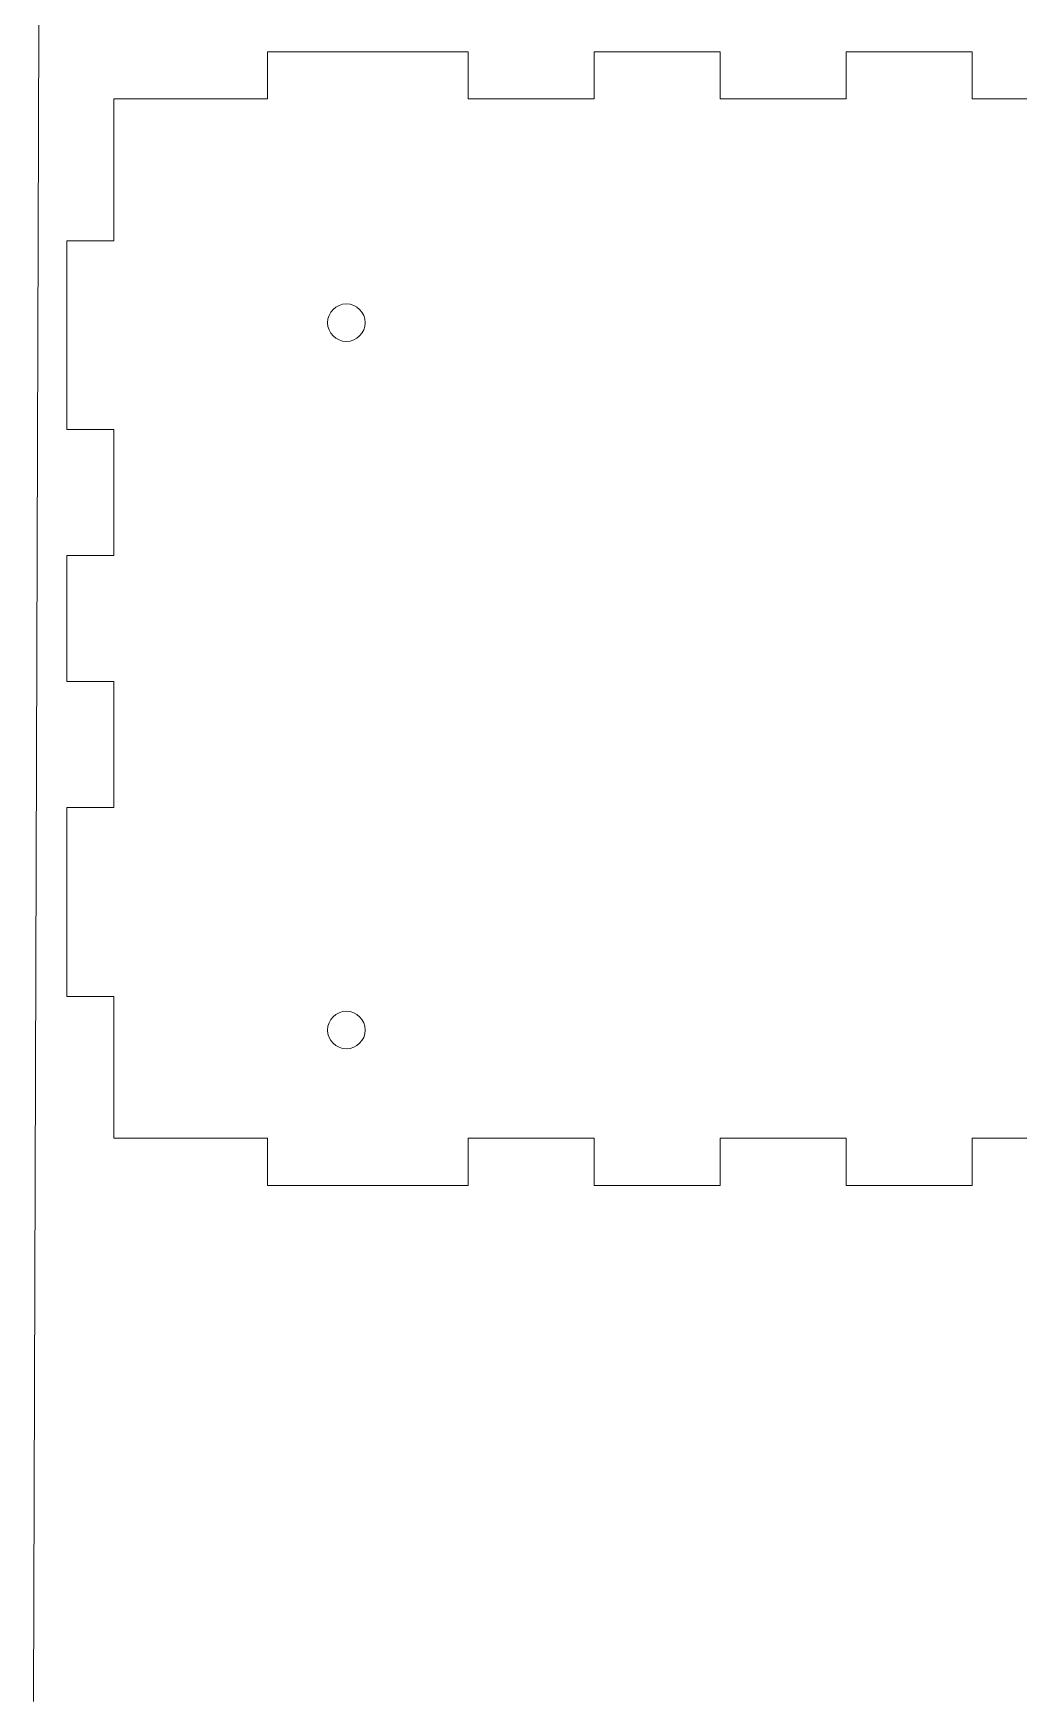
# Model space of a CAD drawing. Header units: inches. Extents: x -11.8 to 10.7, y -6 to 6.
# Drawn here: x -3.289 to -0.602, y -6 to -1.45 of the extents above; entities that cross this region are included whole.
import ezdxf

# ---------------------------------------------------------------- set-up
doc = ezdxf.new("R2010")
doc.units = ezdxf.units.IN
doc.header["$MEASUREMENT"] = 0
doc.layers.add('Layer 1', color=7, linetype='Continuous', plot=False)

msp = doc.modelspace()

# ---------------------------------------------------------------- linework, layer by layer
at = {"layer": 'Layer 1', "color": 250, "lineweight": 9}
msp.add_open_spline([(-3.2507, 6), (-3.2507, 6), (-3.2893, -6), (-3.2893, -6)], degree=3, dxfattribs=at)
at = {"layer": 'Layer 1', "lineweight": 9}
for points in [[(-2.1032, -1.5001), (-2.1032, -1.5001), (-2.6508, -1.5001), (-2.6508, -1.5001)], [(-2.6508, -1.5001), (-2.6508, -1.5001), (-2.6508, -1.6289), (-2.6508, -1.6289)], [(-2.1032, -1.6289), (-2.1032, -1.6289), (-2.1032, -1.5001), (-2.1032, -1.5001)], [(-1.416, -1.5001), (-1.416, -1.5001), (-1.7596, -1.5001), (-1.7596, -1.5001)], [(-1.7596, -1.5001), (-1.7596, -1.5001), (-1.7596, -1.6289), (-1.7596, -1.6289)], [(-1.416, -1.6289), (-1.416, -1.6289), (-1.416, -1.5001), (-1.416, -1.5001)], [(-0.7288, -1.5001), (-0.7288, -1.5001), (-1.0724, -1.5001), (-1.0724, -1.5001)], [(-1.0724, -1.5001), (-1.0724, -1.5001), (-1.0724, -1.6289), (-1.0724, -1.6289)], [(-0.7288, -1.6289), (-0.7288, -1.6289), (-0.7288, -1.5001), (-0.7288, -1.5001)], [(-2.6508, -1.6289), (-2.6508, -1.6289), (-3.0695, -1.6289), (-3.0695, -1.6289)], [(-3.0695, -1.6289), (-3.0695, -1.6289), (-3.0695, -2.0155), (-3.0695, -2.0155)], [(-1.7596, -1.6289), (-1.7596, -1.6289), (-2.1032, -1.6289), (-2.1032, -1.6289)], [(-1.0724, -1.6289), (-1.0724, -1.6289), (-1.416, -1.6289), (-1.416, -1.6289)], [(-0.3852, -1.6289), (-0.3852, -1.6289), (-0.7288, -1.6289), (-0.7288, -1.6289)], [(-3.0695, -2.0155), (-3.0695, -2.0155), (-3.1984, -2.0155), (-3.1984, -2.0155)], [(-3.1984, -2.0155), (-3.1984, -2.0155), (-3.1984, -2.5309), (-3.1984, -2.5309)], [(-3.1984, -2.5309), (-3.1984, -2.5309), (-3.0695, -2.5309), (-3.0695, -2.5309)], [(-3.0695, -2.5309), (-3.0695, -2.5309), (-3.0695, -2.8744), (-3.0695, -2.8744)], [(-3.0695, -2.8744), (-3.0695, -2.8744), (-3.1984, -2.8744), (-3.1984, -2.8744)], [(-3.1984, -2.8744), (-3.1984, -2.8744), (-3.1984, -3.218), (-3.1984, -3.218)], [(-3.1984, -3.218), (-3.1984, -3.218), (-3.0695, -3.218), (-3.0695, -3.218)], [(-3.0695, -3.218), (-3.0695, -3.218), (-3.0695, -3.5616), (-3.0695, -3.5616)], [(-3.0695, -3.5616), (-3.0695, -3.5616), (-3.1984, -3.5616), (-3.1984, -3.5616)], [(-3.1984, -3.5616), (-3.1984, -3.5616), (-3.1984, -4.077), (-3.1984, -4.077)], [(-3.1984, -4.077), (-3.1984, -4.077), (-3.0695, -4.077), (-3.0695, -4.077)], [(-3.0695, -4.077), (-3.0695, -4.077), (-3.0695, -4.4636), (-3.0695, -4.4636)], [(-3.0695, -4.4636), (-3.0695, -4.4636), (-2.6508, -4.4636), (-2.6508, -4.4636)], [(-2.6508, -4.4636), (-2.6508, -4.4636), (-2.6508, -4.5924), (-2.6508, -4.5924)], [(-2.1032, -4.5924), (-2.1032, -4.5924), (-2.1032, -4.4636), (-2.1032, -4.4636)], [(-2.1032, -4.4636), (-2.1032, -4.4636), (-1.7596, -4.4636), (-1.7596, -4.4636)], [(-1.7596, -4.4636), (-1.7596, -4.4636), (-1.7596, -4.5924), (-1.7596, -4.5924)], [(-1.416, -4.5924), (-1.416, -4.5924), (-1.416, -4.4636), (-1.416, -4.4636)], [(-1.416, -4.4636), (-1.416, -4.4636), (-1.0724, -4.4636), (-1.0724, -4.4636)], [(-1.0724, -4.4636), (-1.0724, -4.4636), (-1.0724, -4.5924), (-1.0724, -4.5924)], [(-0.7288, -4.5924), (-0.7288, -4.5924), (-0.7288, -4.4636), (-0.7288, -4.4636)], [(-0.7288, -4.4636), (-0.7288, -4.4636), (-0.3852, -4.4636), (-0.3852, -4.4636)], [(-2.6508, -4.5924), (-2.6508, -4.5924), (-2.1032, -4.5924), (-2.1032, -4.5924)], [(-1.7596, -4.5924), (-1.7596, -4.5924), (-1.416, -4.5924), (-1.416, -4.5924)], [(-1.0724, -4.5924), (-1.0724, -4.5924), (-0.7288, -4.5924), (-0.7288, -4.5924)]]:
    msp.add_open_spline(points, degree=3, dxfattribs=at)
for points in [[(-2.3845, -2.2392), (-2.3845, -2.2674), (-2.4074, -2.2903), (-2.4357, -2.2903), (-2.464, -2.2903), (-2.4869, -2.2674), (-2.4869, -2.2392), (-2.4869, -2.2109), (-2.464, -2.188), (-2.4357, -2.188), (-2.4074, -2.188), (-2.3845, -2.2109), (-2.3845, -2.2392)], [(-2.3845, -4.1683), (-2.3845, -4.1966), (-2.4074, -4.2195), (-2.4357, -4.2195), (-2.464, -4.2195), (-2.4869, -4.1966), (-2.4869, -4.1683), (-2.4869, -4.14), (-2.464, -4.1171), (-2.4357, -4.1171), (-2.4074, -4.1171), (-2.3845, -4.14), (-2.3845, -4.1683)]]:
    msp.add_open_spline(points, degree=3, knots=[0, 0, 0, 0, 0.25, 0.25, 0.25, 0.5, 0.5, 0.5, 0.75, 0.75, 0.75, 1, 1, 1, 1], dxfattribs=at)

doc.saveas('drawing.dxf')
